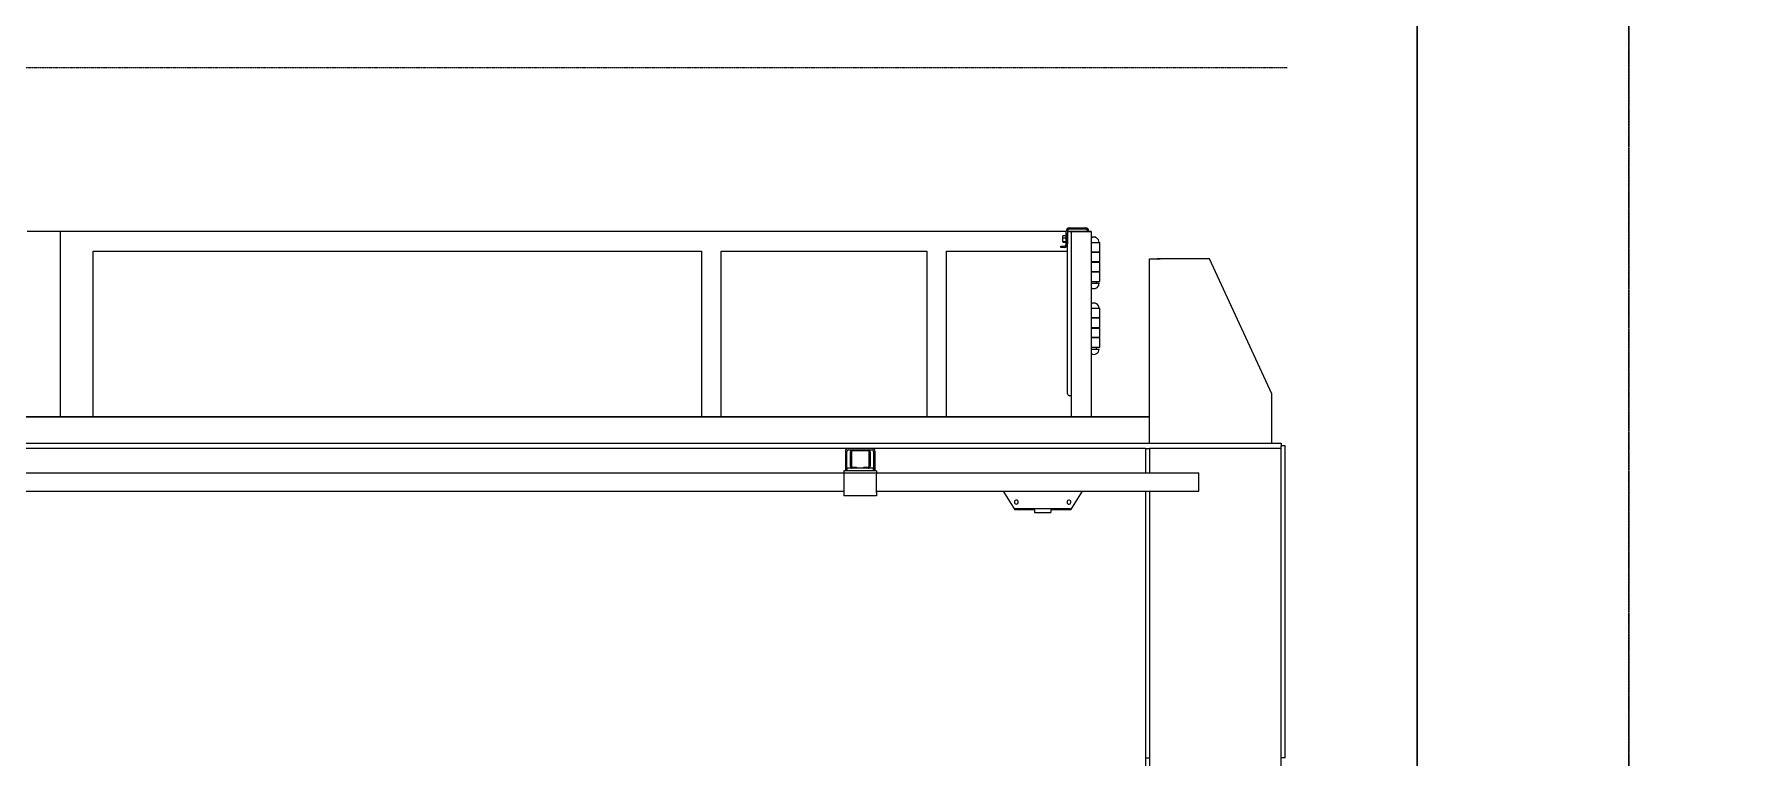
# Model space of a CAD drawing. Extents: x 220580 to 2027826, y -309201 to 71987.
# Drawn here: x 1075413 to 1078239, y -210945 to -209749 of the extents above; entities that cross this region are included whole.
import ezdxf

# ---------------------------------------------------------------- set-up
doc = ezdxf.new("R2010")
doc.units = 0
doc.linetypes.add('DASH', pattern=[0.35, 0.25, -0.1])
doc.linetypes.add('DOTE', pattern=[2.42, 2, -0.2, 0.02, -0.2])
for name, color, linetype in [('A-AXIS-DOTE', 14, 'DOTE'), ('A-LIN-V', 9, 'Continuous'), ('COLUMN', 4, 'Continuous')]:
    doc.layers.add(name, color=color, linetype=linetype)

# ---------------------------------------------------------------- blocks, each defined once
blk = doc.blocks.new('23423wer')
at = {"color": 1, "linetype": 'DASH'}
blk.add_line((-1667421, 542339.9), (-1674651.9, 542339.9), dxfattribs=at)
at = {"layer": 'A-AXIS-DOTE', "color": 1}
blk.add_line((-1667005.2, 543376.2), (-1667005.2, 531171.5), dxfattribs=at)
at = {"layer": 'A-LIN-V', "color": 1}
for p, q in [((-1668913.6, 542141.1), (-1668953.6, 542141.1)), ((-1667689.8, 542141.1), (-1668913.6, 542141.1)), ((-1668913.6, 542141.1), (-1668913.6, 541915.5)), ((-1667693.8, 542132.9), (-1667693.8, 542135.8)), ((-1667689.8, 542135.8), (-1667693.8, 542135.8)), ((-1667693.8, 542128.4), (-1667693.8, 542132.9)), ((-1667689.8, 542132.9), (-1667693.8, 542132.9)), ((-1667693.8, 542128.4), (-1667693.8, 542127.8)), ((-1667689.8, 542128.4), (-1667693.8, 542128.4)), ((-1667693.8, 542127.8), (-1667689.8, 542127.8)), ((-1667689.8, 542125.4), (-1667689.8, 542141.4)), ((-1667688.2, 542141.4), (-1667688.2, 542125.4)), ((-1667663.8, 542141.1), (-1667688.2, 542141.1)), ((-1667688, 542134.2), (-1667688.2, 542134.2)), ((-1667688.2, 542129.4), (-1667688, 542129.4)), ((-1667688, 541943.5), (-1667688, 542138.7)), ((-1667685.8, 542145.4), (-1667666.2, 542145.4)), ((-1667666.2, 542143.8), (-1667685.8, 542143.8)), ((-1667685.6, 542141.1), (-1667666.4, 542141.1)), ((-1667683.2, 542141.1), (-1667659.2, 542141.1)), ((-1667683.2, 541915.5), (-1667683.2, 542141.1)), ((-1667663.8, 542141.1), (-1667663.8, 542141.4)), ((-1667662.2, 542141.4), (-1667662.2, 542141.1)), ((-1667659.2, 542141.1), (-1667662.2, 542141.1)), ((-1667659.2, 542141.1), (-1667659.2, 542141.1)), ((-1667659.2, 542141.1), (-1667659.2, 541915.5)), ((-1667653.8, 542134.2), (-1667659.2, 542134.2)), ((-1667659.2, 542127.5), (-1667648.8, 542127.5)), ((-1667653.8, 542133.5), (-1667653.8, 542134.2)), ((-1667648.8, 542115.9), (-1667648.8, 542127.5)), ((-1668873.6, 541915.5), (-1668873.6, 542117.1)), ((-1668873.6, 542117.1), (-1668133.6, 542117.1)), ((-1668133.6, 542117.1), (-1668133.6, 541915.5)), ((-1668109.6, 541915.5), (-1668109.6, 542117.1)), ((-1668109.6, 542117.1), (-1667859.2, 542117.1)), ((-1667859.2, 542117.1), (-1667859.2, 541915.5)), ((-1667835.2, 541915.5), (-1667835.2, 542117.1)), ((-1667835.2, 542117.1), (-1667688, 542117.1)), ((-1667696.2, 542121.4), (-1667696.2, 542123)), ((-1667696.2, 542123), (-1667692.2, 542123)), ((-1667692.2, 542121.4), (-1667696.2, 542121.4)), ((-1667659.2, 542115.9), (-1667648.8, 542115.9)), ((-1667648.8, 542115.9), (-1667659.2, 542115.9)), ((-1667648.8, 542104.3), (-1667648.8, 542115.9)), ((-1667588.3, 542107.5), (-1667575.5, 542107.5)), ((-1667588.3, 541883.5), (-1667588.3, 542107.5)), ((-1667566.4, 542107.5), (-1667579.2, 542107.5)), ((-1667515.5, 542107.5), (-1667575.5, 542107.5)), ((-1667439.5, 541943.5), (-1667515.5, 542107.5)), ((-1667659.2, 542104.3), (-1667648.8, 542104.3)), ((-1667659.2, 542103.5), (-1667648.8, 542103.5)), ((-1667648.8, 542091.9), (-1667659.2, 542091.9)), ((-1667659.2, 542091.9), (-1667648.8, 542091.9)), ((-1667652.8, 542103.5), (-1667652.8, 542104.3)), ((-1667648.8, 542091.9), (-1667648.8, 542103.5)), ((-1667648.8, 542080.3), (-1667648.8, 542091.9)), ((-1667659.2, 542080.3), (-1667648.8, 542080.3)), ((-1667659.2, 542077.9), (-1667649.6, 542077.9)), ((-1667652.8, 542077.9), (-1667652.8, 542080.3)), ((-1667659.2, 542047.5), (-1667648.8, 542047.5)), ((-1667648.8, 542035.9), (-1667648.8, 542047.5)), ((-1667648.8, 542035.9), (-1667659.2, 542035.9)), ((-1667659.2, 542035.9), (-1667648.8, 542035.9)), ((-1667659.2, 542024.3), (-1667648.8, 542024.3)), ((-1667659.2, 542023.5), (-1667648.8, 542023.5)), ((-1667652.8, 542023.5), (-1667652.8, 542024.3)), ((-1667648.8, 542024.3), (-1667648.8, 542035.9)), ((-1667648.8, 542011.9), (-1667648.8, 542023.5)), ((-1667659.2, 542011.9), (-1667648.8, 542011.9)), ((-1667648.8, 542011.9), (-1667659.2, 542011.9)), ((-1667648.8, 542000.3), (-1667648.8, 542011.9)), ((-1667659.2, 542000.3), (-1667648.8, 542000.3)), ((-1667659.2, 541997.9), (-1667649.6, 541997.9)), ((-1667652.8, 541997.9), (-1667652.8, 542000.3)), ((-1667683.2, 541941.1), (-1667685.6, 541941.1)), ((-1667439.5, 541883.5), (-1667439.5, 541943.5)), ((-1667588.3, 541915.5), (-1674651.9, 541915.5)), ((-1672256.3, 541915.5), (-1667588.3, 541915.5)), ((-1672256.3, 541883.5), (-1667428.3, 541883.5)), ((-1667428.3, 541883.5), (-1667428.3, 541880.3)), ((-1667423.5, 541880.3), (-1667428.3, 541880.3)), ((-1667428.3, 541500.7), (-1667428.3, 541880.3)), ((-1667423.5, 541500.7), (-1667423.5, 541880.3)), ((-1668701.9, 541877.1), (-1674651.9, 541877.1)), ((-1668090.7, 541877.1), (-1668701.9, 541877.1)), ((-1667593.1, 541877.1), (-1668090.7, 541877.1)), ((-1667958.3, 541873.5), (-1667958.3, 541849.7)), ((-1667956.5, 541851.5), (-1667956.5, 541873.5)), ((-1667925.9, 541877.1), (-1667954.7, 541877.1)), ((-1667954.7, 541875.3), (-1667949.9, 541875.3)), ((-1667952.3, 541855.3), (-1667952.3, 541872.9)), ((-1667951.1, 541872.9), (-1667951.1, 541855.3)), ((-1667949.9, 541875.3), (-1667930.7, 541875.3)), ((-1667930.7, 541874.1), (-1667949.9, 541874.1)), ((-1667930.7, 541875.3), (-1667925.9, 541875.3)), ((-1667929.5, 541855.3), (-1667929.5, 541872.9)), ((-1667928.3, 541872.9), (-1667928.3, 541855.3)), ((-1667924.1, 541873.5), (-1667924.1, 541851.5)), ((-1667922.3, 541849.7), (-1667922.3, 541873.5)), ((-1667593.1, 541877.1), (-1667593.1, 541847.3)), ((-1667593.1, 541877.1), (-1667588.3, 541877.1)), ((-1667428.3, 541877.1), (-1667588.3, 541877.1)), ((-1667588.3, 541877.1), (-1667588.3, 541847.3)), ((-1669906.7, 541847.3), (-1668725.9, 541847.3)), ((-1669200.3, 541847.3), (-1667960.3, 541847.3)), ((-1668706.7, 541847.3), (-1668085.9, 541847.3)), ((-1668066.7, 541847.3), (-1667528.3, 541847.3)), ((-1667958.3, 541849.7), (-1667960.3, 541849.7)), ((-1667960.3, 541849.7), (-1667960.3, 541845.7)), ((-1667960.3, 541845.7), (-1667960.3, 541823.3)), ((-1667958.3, 541849.7), (-1667956.3, 541851.7)), ((-1667956.3, 541849.7), (-1667958.3, 541849.7)), ((-1667949.9, 541852.9), (-1667956.3, 541852.9)), ((-1667956.3, 541849.7), (-1667956.3, 541852.9)), ((-1667924.3, 541849.7), (-1667956.3, 541849.7)), ((-1667949.9, 541854.1), (-1667944.7, 541854.1)), ((-1667944.7, 541852.9), (-1667949.9, 541852.9)), ((-1667944.7, 541854.1), (-1667944.7, 541852.9)), ((-1667935.9, 541852.9), (-1667944.7, 541852.9)), ((-1667935.9, 541852.9), (-1667935.9, 541854.1)), ((-1667935.9, 541854.1), (-1667930.7, 541854.1)), ((-1667930.7, 541852.9), (-1667935.9, 541852.9)), ((-1667924.3, 541852.9), (-1667930.7, 541852.9)), ((-1667924.3, 541849.7), (-1667924.3, 541852.9)), ((-1667924.3, 541851.7), (-1667922.3, 541849.7)), ((-1667922.3, 541849.7), (-1667924.3, 541849.7)), ((-1667920.3, 541849.7), (-1667922.3, 541849.7)), ((-1667920.3, 541849.7), (-1667920.3, 541845.7)), ((-1667920.3, 541847.3), (-1667528.3, 541847.3)), ((-1667920.3, 541823.3), (-1667920.3, 541845.7)), ((-1667528.3, 541844.9), (-1667528.3, 541847.3)), ((-1667528.3, 541844.9), (-1667528.3, 541847.3)), ((-1667528.3, 541824.9), (-1667528.3, 541844.9)), ((-1667528.3, 541827.3), (-1667528.3, 541844.9)), ((-1669200.3, 541824.9), (-1667960.3, 541824.9)), ((-1668937, 541824.9), (-1668345, 541824.9)), ((-1668297, 541824.9), (-1667960.3, 541824.9)), ((-1667960.3, 541823.3), (-1667960.3, 541819.3)), ((-1667920.3, 541819.3), (-1667960.3, 541819.3)), ((-1667920.3, 541824.9), (-1667528.3, 541824.9)), ((-1667920.3, 541823.3), (-1667920.3, 541819.3)), ((-1667897, 541824.9), (-1667528.3, 541824.9)), ((-1667766.5, 541824.9), (-1667752.3, 541802.2)), ((-1667670.1, 541824.9), (-1667684.3, 541802.2)), ((-1667593.1, 541824.9), (-1667593.1, 541500.7)), ((-1667588.3, 541824.9), (-1667588.3, 541500.7)), ((-1667528.3, 541824.9), (-1667528.3, 541827.3)), ((-1667752.3, 541803.8), (-1667684.3, 541803.8)), ((-1667752.3, 541802.2), (-1667752.3, 541803.8)), ((-1667728.3, 541802.2), (-1667752.3, 541802.2)), ((-1667728.3, 541802.2), (-1667728.3, 541799)), ((-1667728.3, 541799), (-1667708.3, 541799)), ((-1667708.3, 541802.2), (-1667708.3, 541799)), ((-1667684.3, 541802.2), (-1667708.3, 541802.2)), ((-1667684.3, 541803.8), (-1667684.3, 541802.2)), ((-1667593.1, 541500.7), (-1667593.1, 541428.7)), ((-1667593.1, 541500.7), (-1667588.3, 541500.7)), ((-1667588.3, 541500.7), (-1667588.3, 541428.7)), ((-1667423.5, 541500.7), (-1667428.3, 541500.7)), ((-1667428.3, 541428.7), (-1667428.3, 541500.7))]:
    blk.add_line(p, q, dxfattribs=at)
for centre, radius, start, end in [((-1667685.8, 542141.4), 4, 90, 180), ((-1667685.8, 542141.4), 2.4, 90, 180), ((-1667685.6, 542138.7), 2.4, 90, 180), ((-1667666.4, 542138.7), 2.4, 89.4504, 90), ((-1667666.2, 542141.4), 4, 360, 90), ((-1667666.2, 542141.4), 2.4, 360, 90), ((-1667656, 542127.5), 6.4, 0, 119.998), ((-1667692.2, 542125.4), 2.4, 270, 360), ((-1667692.2, 542125.4), 4, 270, 360), ((-1667656, 542077.9), 6.4, 240.002, 0), ((-1667656, 542047.5), 6.4, 0, 119.9981), ((-1667656, 541997.9), 6.4, 240.0019, 0), ((-1667685.6, 541943.5), 2.4, 180, 270), ((-1667954.7, 541873.5), 3.6, 90, 180), ((-1667954.7, 541873.5), 1.8, 90, 180), ((-1667949.9, 541872.9), 2.4, 90, 180), ((-1667949.9, 541872.9), 1.2, 90, 180), ((-1667930.7, 541872.9), 2.4, 0, 90), ((-1667930.7, 541872.9), 1.2, 360, 90), ((-1667925.9, 541873.5), 3.6, 0, 90), ((-1667925.9, 541873.5), 1.8, 0, 90), ((-1667949.9, 541855.3), 2.4, 180, 270), ((-1667949.9, 541855.3), 1.2, 180, 270), ((-1667930.7, 541855.3), 2.4, 270, 360), ((-1667930.7, 541855.3), 1.2, 270, 360), ((-1667750.3, 541811.8), 2.4, 133.4872, 313.4872), ((-1667750.3, 541811.8), 2.4, 313.4872, 133.4872), ((-1667686.3, 541811.8), 2.4, 143.6187, 323.6187), ((-1667686.3, 541811.8), 2.4, 323.6187, 143.6187)]:
    blk.add_arc(centre, radius, start, end, dxfattribs=at)
blk = doc.blocks.new('55555')
at = {"layer": 'COLUMN'}
for points in [[(-350, 700), (-350, -14200), (350, -14200), (350, 700)], [(16850, 700), (16850, -14200), (16150, -14200), (16150, 700)]]:
    blk.add_lwpolyline(points, close=True, dxfattribs=at)
blk = doc.blocks.new('23423wer-M')
at = {"layer": 'A-AXIS-DOTE', "color": 1}
blk.add_line((1667005.2, 543376.2), (1667005.2, 531171.5), dxfattribs=at)
blk = doc.blocks.new('20250917080948')
at = {"layer": 'A-AXIS-DOTE', "ltscale": 2}
blk.add_line((33000, -5813.6), (33000, 21247.6), dxfattribs=at)

msp = doc.modelspace()

# ---------------------------------------------------------------- linework, layer by layer
at = {"layer": 'A-AXIS-DOTE', "ltscale": 2}
msp.add_line((1078048.9, -228168.4), (1078048.9, -201107.2), dxfattribs=at)

# ---------------------------------------------------------------- block references
at = {"ltscale": 1000}
msp.add_blockref('20250917080948', (1045048.9, -222354.8), dxfattribs=at)
at = {"xscale": 1.35874988235309, "yscale": 1.35874988235309, "zscale": 1.35874988235309}
for name, p in [('23423wer', (3343092, -946709.1)), ('23423wer-M', (-1186994.2, -946709.1))]:
    msp.add_blockref(name, p, dxfattribs=at)
at = {"layer": 'A-LIN-V'}
for p in [(1061548.9, -208154.8), (1078048.9, -208154.8)]:
    msp.add_blockref('55555', p, dxfattribs=at)

doc.saveas('drawing.dxf')
